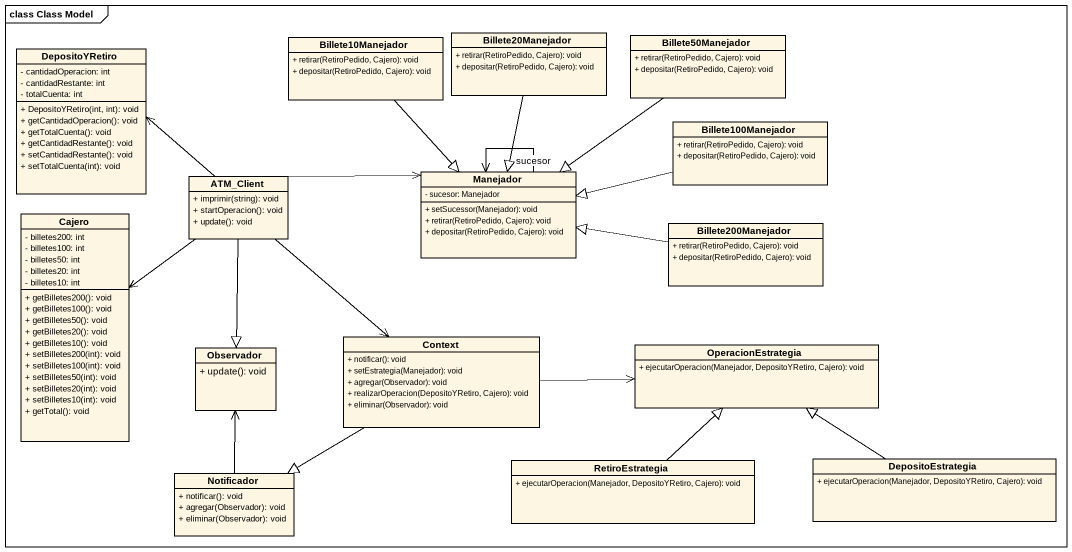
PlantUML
@startuml
mainframe class Class Model
hide circle
hide empty members
skinparam classAttributeIconSize 0
class DepositoYRetiro {
  - cantidadOperacion: int
  - cantidadRestante: int
  - totalCuenta: int
  + DepositoYRetiro(int, int): void
  + getCantidadOperacion(): void
  + getTotalCuenta(): void
  + getCantidadRestante(): void
  + setCantidadRestante(): void
  + setTotalCuenta(int): void
}
class Billete10Manejador {
  + retirar(RetiroPedido, Cajero): void
  + depositar(RetiroPedido, Cajero): void
}
class Billete20Manejador {
  + retirar(RetiroPedido, Cajero): void
  + depositar(RetiroPedido, Cajero): void
}
class Billete50Manejador {
  + retirar(RetiroPedido, Cajero): void
  + depositar(RetiroPedido, Cajero): void
}
class Billete100Manejador {
  + retirar(RetiroPedido, Cajero): void
  + depositar(RetiroPedido, Cajero): void
}
class Manejador {
  - sucesor: Manejador
  + setSucessor(Manejador): void
  + retirar(RetiroPedido, Cajero): void
  + depositar(RetiroPedido, Cajero): void
}
class ATM_Client {
  + imprimir(string): void
  + startOperacion(): void
  + update(): void
}
class Cajero {
  - billetes200: int
  - billetes100: int
  - billetes50: int
  - billetes20: int
  - billetes10: int
  + getBilletes200(): void
  + getBilletes100(): void
  + getBilletes50(): void
  + getBilletes20(): void
  + getBilletes10(): void
  + setBilletes200(int): void
  + setBilletes100(int): void
  + setBilletes50(int): void
  + setBilletes20(int): void
  + setBilletes10(int): void
  + getTotal(): void
}
class Billete200Manejador {
  + retirar(RetiroPedido, Cajero): void
  + depositar(RetiroPedido, Cajero): void
}
class Observador {
  + update(): void
}
class Context {
  + notificar(): void
  + setEstrategia(Manejador): void
  + agregar(Observador): void
  + realizarOperacion(DepositoYRetiro, Cajero): void
  + eliminar(Observador): void
}
class OperacionEstrategia {
  + ejecutarOperacion(Manejador, DepositoYRetiro, Cajero): void
}
class Notificador {
  + notificar(): void
  + agregar(Observador): void
  + eliminar(Observador): void
}
class RetiroEstrategia {
  + ejecutarOperacion(Manejador, DepositoYRetiro, Cajero): void
}
class DepositoEstrategia {
  + ejecutarOperacion(Manejador, DepositoYRetiro, Cajero): void
}
Billete10Manejador --|> Manejador
Billete20Manejador --|> Manejador
Billete50Manejador --|> Manejador
Billete100Manejador -left-|> Manejador
Manejador --> Manejador : sucesor
ATM_Client -left-> DepositoYRetiro
ATM_Client -right-> Manejador
ATM_Client --> Cajero
ATM_Client --|> Observador
ATM_Client --> Context
Billete200Manejador -left-|> Manejador
Context -right-> OperacionEstrategia
Context -left-|> Notificador
Notificador -up-> Observador
RetiroEstrategia -up-|> OperacionEstrategia
DepositoEstrategia -up-|> OperacionEstrategia
@enduml
